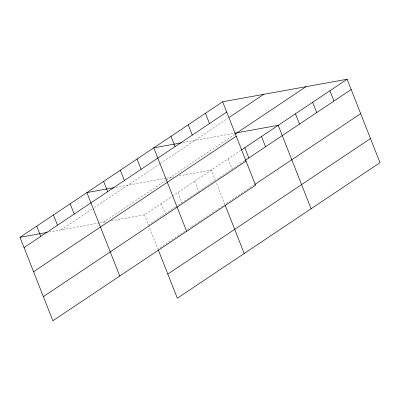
<?xml version="1.0" encoding="UTF-8"?>
<svg xmlns="http://www.w3.org/2000/svg" width="400" height="400" viewBox="0 0 400 400"><rect width="100%" height="100%" fill="white"/><g stroke="black" fill="none" stroke-linecap="round" stroke-linejoin="round"><path stroke-width="0.3" stroke-dasharray="2 1.5" d="M61.07 229.88L93.5 208.19M94.51 207.515L159.875 163.8M160.38 163.46L227.77 118.39M103.385 222.215L165.705 180.535M166.215 180.195L234.615 134.45M111.235 220.795L144.455 214.78L171.815 196.48M172.325 196.145L240.725 150.395M175.87 206.77L148.505 225.065L144.455 214.78M178.4 205.075L214.885 180.675M244.775 160.685L215.39 180.335L211.335 170.05L178.12 176.065M184.87 231.25L158.02 249.21L148.96 226.215M187.405 229.56L191.46 226.845M191.965 226.51L224.395 204.82M254.285 184.825L224.9 204.48L216.07 182.06M182.755 142.605L234.125 133.305M115.875 187.335L166.035 178.25M166.64 178.145L173.89 176.83M48.99 232.065L99.155 222.985M99.76 222.875L106.405 221.67M228.06 158.87L232.11 169.155M194.615 181.235L198.67 191.52M177.895 192.415L181.95 202.7M161.175 203.6L165.23 213.885"/><path stroke-width="0.6" d="M222.67 101.77L255.545 185.22L52.875 320.765L20 237.315L222.67 101.77L347.125 79.235L380 162.685L177.33 298.23L158.245 249.79M24.05 247.6L226.725 112.055M229.29 117.375L263.74 94.33M235.12 134.11L306.055 86.67M33.565 271.745L236.235 136.2M241.23 150.055L347.125 79.235M245.285 160.345L351.18 89.52M43.36 296.62L246.035 161.075M254.795 184.49L360.69 113.665M167.815 274.09L370.49 138.54M181.545 142.825L153.765 147.855L186.635 231.305M234.73 133.195L278.22 125.32L311.09 208.77M114.06 187.665L86.88 192.585L119.755 276.035M20 237.315L47.18 232.395M329.9 90.755L333.95 101.045M312.675 102.275L316.725 112.565M295.445 113.8L299.5 124.085M261.5 136.505L265.55 146.79M244.78 147.685L248.83 157.97M205.445 113.29L209.495 123.575M225.13 205.06L244.21 253.5M188.22 124.81L192.27 135.095M170.99 136.33L175.045 146.62M137.045 159.035L141.095 169.325M120.325 170.22L124.375 180.505M103.6 181.4L107.655 191.69M70.16 203.765L74.215 214.055M53.44 214.95L57.495 225.235M36.72 226.13L40.775 236.42"/></g></svg>
